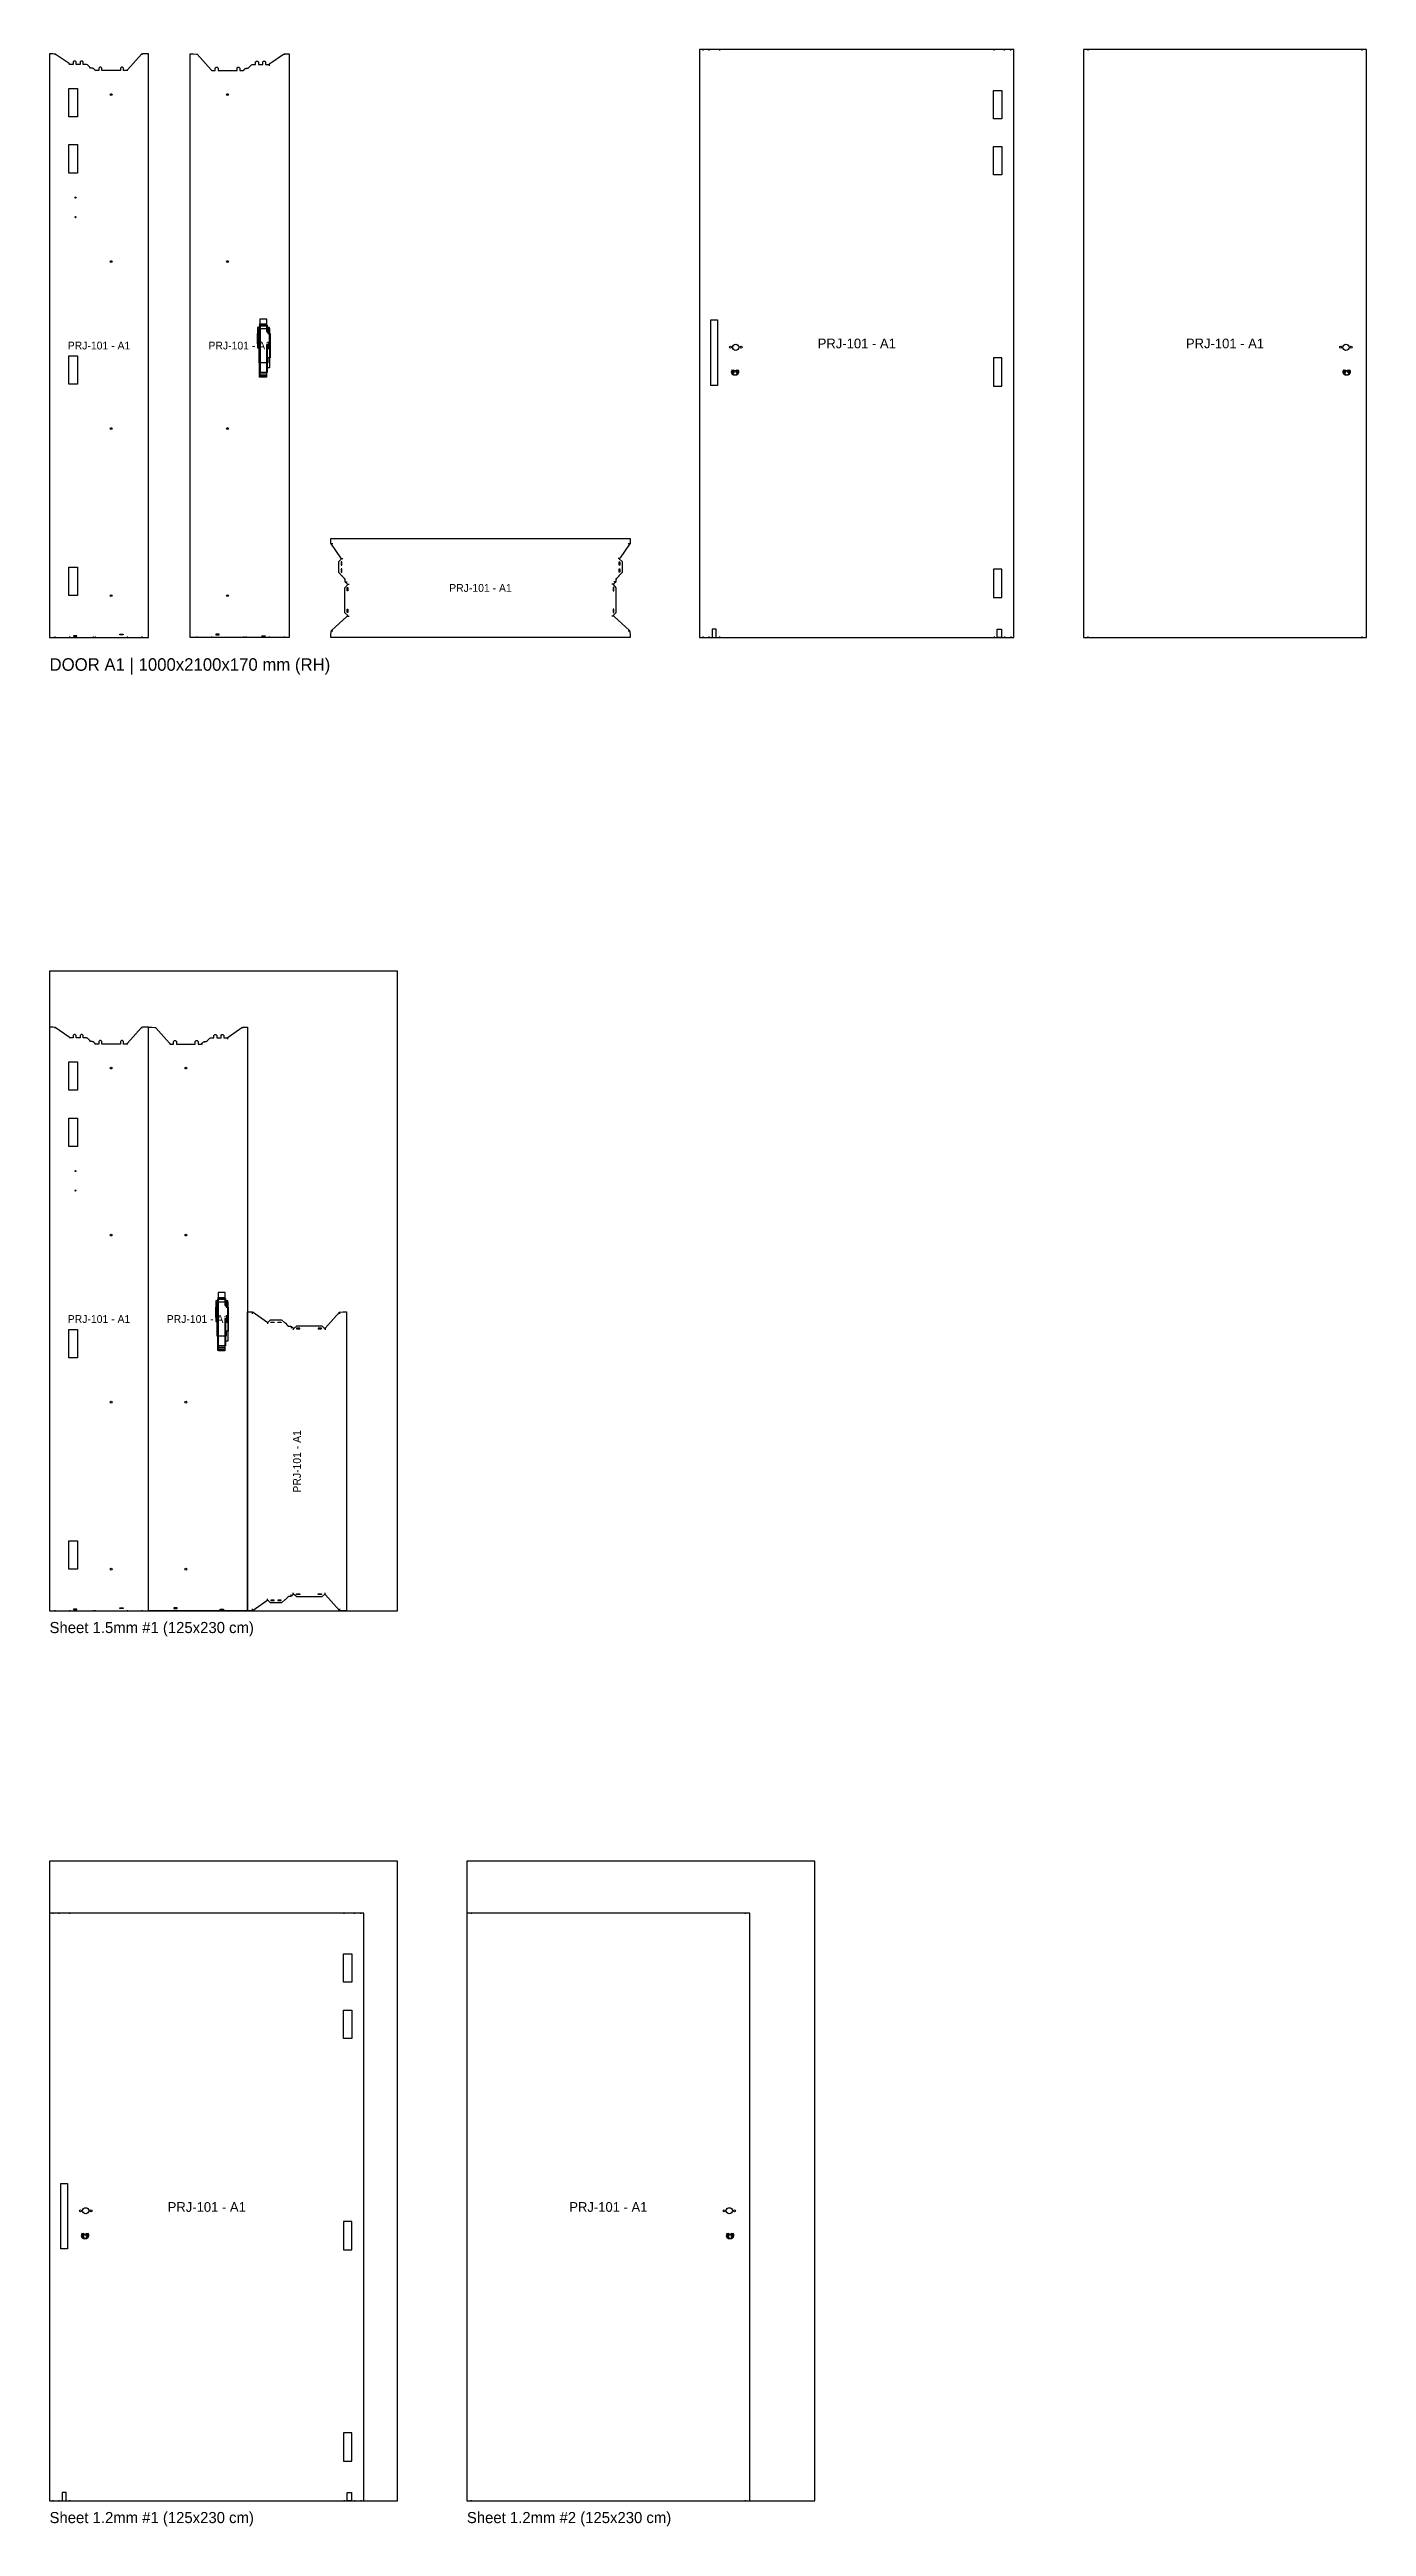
# Model space of a CAD drawing. Header units: metres. Extents: x 0 to 4733, y -6792 to 2113.
import ezdxf
from ezdxf.enums import TextEntityAlignment as Align

# ---------------------------------------------------------------- set-up
doc = ezdxf.new("R2010")
doc.units = ezdxf.units.M
for name, color, linetype in [('CUTOUTS', 3, 'Continuous'), ('HOLES', 4, 'Continuous'), ('NOTCHES', 6, 'Continuous'), ('OUTLINE', 7, 'Continuous'), ('PART_LABELS', 7, 'Continuous'), ('SHEETS_1_2', 3, 'Continuous'), ('SHEETS_1_5', 4, 'Continuous'), ('TEXT', 2, 'Continuous')]:
    doc.layers.add(name, color=color, linetype=linetype)

# ---------------------------------------------------------------- blocks, each defined once
blk = doc.blocks.new('B_A1_HINGE_POST')
at = {"layer": 'CUTOUTS'}
for points in [[(69.8, 1973.5), (100.3, 1973.5), (100.3, 1871.5), (69.8, 1871.5)], [(69.8, 1973.5), (100.3, 1973.5), (100.3, 1871.5), (69.8, 1871.5)], [(69.8, 1973.5), (100.3, 1973.5), (100.3, 1871.5), (69.8, 1871.5)], [(69.8, 1973.5), (100.3, 1973.5), (100.3, 1871.5), (69.8, 1871.5)], [(69.8, 1771.5), (100.3, 1771.5), (100.3, 1669.5), (69.8, 1669.5)], [(69.8, 1011.8), (100.3, 1011.8), (100.3, 909.8), (69.8, 909.8)], [(69.8, 252), (100.3, 252), (100.3, 150), (69.8, 150)], [(69.8, 252), (100.3, 252), (100.3, 150), (69.8, 150)], [(69.8, 252), (100.3, 252), (100.3, 150), (69.8, 150)], [(69.8, 252), (100.3, 252), (100.3, 150), (69.8, 150)], [(98.5, 6), (86.5, 6), (86.5, 4), (98.5, 4)], [(252.2, 11), (264.2, 11), (264.2, 9), (252.2, 9)]]:
    blk.add_lwpolyline(points, close=True, dxfattribs=at)
at = {"layer": 'HOLES'}
for centre, radius in [((221.6, 1951.5), 3.25), ((93.1, 1581), 2), ((93.1, 1511), 2), ((221.6, 1351), 3.25), ((221.6, 750.5), 3.25), ((221.6, 150), 3.25)]:
    blk.add_circle(centre, radius, dxfattribs=at)
at = {"layer": 'NOTCHES'}
for p, q in [((18.4, 2097.8), (18.4, 2094.8)), ((18.4, 2097.8), (18.4, 2094.8)), ((18.4, 2097.8), (18.4, 2094.8)), ((18.4, 2097.8), (18.4, 2094.8)), ((71.6, 2061.5), (71.6, 2058.5)), ((71.6, 2061.5), (71.6, 2058.5)), ((71.6, 2061.5), (71.6, 2058.5)), ((71.6, 2061.5), (71.6, 2058.5)), ((134.2, 2059.2), (134.2, 2058.2)), ((134.2, 2059.2), (134.2, 2058.2)), ((134.2, 2059.2), (134.2, 2058.2)), ((134.2, 2059.2), (134.2, 2058.2)), ((145.8, 2048.5), (145.8, 2047.5)), ((145.8, 2048.5), (145.8, 2047.5)), ((145.8, 2048.5), (145.8, 2047.5)), ((145.8, 2048.5), (145.8, 2047.5)), ((332.2, 2097.8), (332.2, 2094.8)), ((332.2, 2097.8), (332.2, 2094.8)), ((332.2, 2097.8), (332.2, 2094.8)), ((332.2, 2097.8), (332.2, 2094.8)), ((156.5, 2046.2), (156.5, 2043.2)), ((156.5, 2046.2), (156.5, 2043.2)), ((156.5, 2046.2), (156.5, 2043.2)), ((156.5, 2046.2), (156.5, 2043.2)), ((164.1, 2039.5), (164.1, 2036.5)), ((164.1, 2039.5), (164.1, 2036.5)), ((164.1, 2039.5), (164.1, 2036.5)), ((164.1, 2039.5), (164.1, 2036.5)), ((279.1, 2039.5), (279.1, 2036.5)), ((279.1, 2039.5), (279.1, 2036.5)), ((279.1, 2039.5), (279.1, 2036.5)), ((279.1, 2039.5), (279.1, 2036.5)), ((18.4, 3), (18.4, 0)), ((18.4, 3), (18.4, 0)), ((18.4, 3), (18.4, 0)), ((18.4, 3), (18.4, 0)), ((71.6, 3), (71.6, 0)), ((71.6, 3), (71.6, 0)), ((71.6, 3), (71.6, 0)), ((71.6, 3), (71.6, 0)), ((134.2, 1), (134.2, 0)), ((134.2, 1), (134.2, 0)), ((134.2, 1), (134.2, 0)), ((134.2, 1), (134.2, 0)), ((145.8, 1), (145.8, 0)), ((145.8, 1), (145.8, 0)), ((145.8, 1), (145.8, 0)), ((145.8, 1), (145.8, 0)), ((156.5, 3), (156.5, 0)), ((156.5, 3), (156.5, 0)), ((156.5, 3), (156.5, 0)), ((156.5, 3), (156.5, 0)), ((164.1, 3), (164.1, 0)), ((164.1, 3), (164.1, 0)), ((164.1, 3), (164.1, 0)), ((164.1, 3), (164.1, 0)), ((279.1, 3), (279.1, 0)), ((279.1, 3), (279.1, 0)), ((279.1, 3), (279.1, 0)), ((279.1, 3), (279.1, 0)), ((332.2, 3), (332.2, 0)), ((332.2, 3), (332.2, 0)), ((332.2, 3), (332.2, 0)), ((332.2, 3), (332.2, 0))]:
    blk.add_line(p, q, dxfattribs=at)
at = {"layer": 'OUTLINE'}
blk.add_lwpolyline([(162.5, 2041), (158, 2045.5), (154.9, 2047), (147.4, 2047), (144.3, 2050), (135.8, 2058.5), (132.6, 2060), (120.6, 2060), (120.6, 2069), (117.6, 2072), (113.6, 2072), (110.6, 2069), (110.6, 2060), (95.1, 2060), (95.1, 2069), (92.1, 2072), (88.1, 2072), (85.1, 2069), (85.1, 2060), (73.1, 2060), (70, 2063), (20, 2097), (12, 2098.5), (0, 2098.5), (0, 0), (355.7, 0), (355.7, 2098.5), (333.8, 2098.5), (330.7, 2097), (280.7, 2041), (277.5, 2038), (265.5, 2038), (265.5, 2047), (262.5, 2050), (258.5, 2050), (255.5, 2047), (255.5, 2038), (187.7, 2038), (187.7, 2047), (184.7, 2050), (180.7, 2050), (177.7, 2047), (177.7, 2038), (165.7, 2038)], close=True, dxfattribs=at)
at = {"layer": 'PART_LABELS'}
blk.add_text('PRJ-101 - A1', height=28, dxfattribs=at).set_placement((177.8, 1049.2), align=Align.MIDDLE_CENTER)
blk = doc.blocks.new('B_A1_LOCK_POST')
at = {"layer": 'CUTOUTS'}
for points in [[(274.9, 1114.5), (274.9, 1144), (250.4, 1144), (250.4, 1114.5), (241.4, 1114.5), (241.4, 1040.5), (250.4, 1040.5), (250.4, 941.5), (274.9, 941.5), (274.9, 1040.5), (284.7, 1040.5), (284.7, 1114.5)], [(249.1, 935.5), (249.1, 1120.5), (274.1, 1120.5), (274.1, 1108.4), (284.7, 1108.4), (284.7, 1051.6), (274.1, 1051.6), (274.1, 935.5)], [(276.4, 1044.5), (276.4, 952.2), (251.9, 952.2), (251.9, 1122.8), (276.4, 1122.8), (276.4, 1110.5), (284.7, 1110.5), (284.7, 1044.5)], [(103.5, 11), (91.5, 11), (91.5, 9), (103.5, 9)], [(257.2, 6), (269.2, 6), (269.2, 4), (257.2, 4)]]:
    blk.add_lwpolyline(points, close=True, dxfattribs=at)
for points in [[(274.1, 1124.1, -0.414214), (274.6, 1123.6), (274.6, 1099.9, 0.23925), (274.8, 1099.5), (284.5, 1092.4, -0.23925), (284.7, 1092), (284.7, 1055.2, -0.23925), (284.5, 1054.8), (274.8, 1047.7, 0.23925), (274.6, 1047.3), (274.6, 935.6, -0.414214), (274.1, 935.1), (252.1, 935.1, -0.414214), (251.5, 935.6), (251.5, 1047.3, 0.23925), (251.4, 1047.7), (241.7, 1054.8, -0.23925), (241.5, 1055.2), (241.5, 1092, -0.23925), (241.7, 1092.4), (251.4, 1099.5, 0.23925), (251.5, 1099.9), (251.5, 1123.6, -0.414214), (252.1, 1124.1)], [(279.6, 1005.6, 0.414214), (279.1, 1005.1), (279.1, 988.3, -0.414214), (277.8, 987), (248.3, 987, -0.414214), (247.1, 988.3), (247.1, 1109.8, -0.414214), (248.3, 1111), (277.8, 1111, -0.414214), (279.1, 1109.8), (279.1, 1092.9, 0.414214), (279.6, 1092.4), (286.7, 1092.4), (286.7, 1005.6)]]:
    blk.add_lwpolyline(points, format="xyb", close=True, dxfattribs=at)
at = {"layer": 'HOLES'}
for centre in [(134.1, 1951.5), (134.1, 1351), (134.1, 750.5), (134.1, 150)]:
    blk.add_circle(centre, 3.25, dxfattribs=at)
at = {"layer": 'NOTCHES'}
for p, q in [((23.4, 2097.8), (23.4, 2094.8)), ((23.4, 2097.8), (23.4, 2094.8)), ((23.4, 2097.8), (23.4, 2094.8)), ((23.4, 2097.8), (23.4, 2094.8)), ((209.8, 2048.5), (209.8, 2047.5)), ((209.8, 2048.5), (209.8, 2047.5)), ((209.8, 2048.5), (209.8, 2047.5)), ((209.8, 2048.5), (209.8, 2047.5)), ((221.5, 2059.2), (221.5, 2058.2)), ((221.5, 2059.2), (221.5, 2058.2)), ((221.5, 2059.2), (221.5, 2058.2)), ((221.5, 2059.2), (221.5, 2058.2)), ((284.1, 2061.5), (284.1, 2055.5)), ((284.1, 2061.5), (284.1, 2055.5)), ((284.1, 2061.5), (284.1, 2055.5)), ((284.1, 2061.5), (284.1, 2055.5)), ((337.2, 2097.8), (337.2, 2094.8)), ((337.2, 2097.8), (337.2, 2094.8)), ((337.2, 2097.8), (337.2, 2094.8)), ((337.2, 2097.8), (337.2, 2094.8)), ((76.6, 2039.5), (76.6, 2036.5)), ((76.6, 2039.5), (76.6, 2036.5)), ((76.6, 2039.5), (76.6, 2036.5)), ((76.6, 2039.5), (76.6, 2036.5)), ((191.6, 2039.5), (191.6, 2036.5)), ((191.6, 2039.5), (191.6, 2036.5)), ((191.6, 2039.5), (191.6, 2036.5)), ((191.6, 2039.5), (191.6, 2036.5)), ((199.2, 2046.2), (199.2, 2043.2)), ((199.2, 2046.2), (199.2, 2043.2)), ((199.2, 2046.2), (199.2, 2043.2)), ((199.2, 2046.2), (199.2, 2043.2)), ((23.4, 3), (23.4, 0)), ((23.4, 3), (23.4, 0)), ((23.4, 3), (23.4, 0)), ((23.4, 3), (23.4, 0)), ((76.6, 3), (76.6, 0)), ((76.6, 3), (76.6, 0)), ((76.6, 3), (76.6, 0)), ((76.6, 3), (76.6, 0)), ((191.6, 3), (191.6, 0)), ((191.6, 3), (191.6, 0)), ((191.6, 3), (191.6, 0)), ((191.6, 3), (191.6, 0)), ((199.2, 3), (199.2, 0)), ((199.2, 3), (199.2, 0)), ((199.2, 3), (199.2, 0)), ((199.2, 3), (199.2, 0)), ((209.8, 1), (209.8, 0)), ((209.8, 1), (209.8, 0)), ((209.8, 1), (209.8, 0)), ((209.8, 1), (209.8, 0)), ((221.5, 1), (221.5, 0)), ((221.5, 1), (221.5, 0)), ((221.5, 1), (221.5, 0)), ((221.5, 1), (221.5, 0)), ((284.1, 3), (284.1, 0)), ((284.1, 3), (284.1, 0)), ((284.1, 3), (284.1, 0)), ((284.1, 3), (284.1, 0)), ((337.2, 3), (337.2, 0)), ((337.2, 3), (337.2, 0)), ((337.2, 3), (337.2, 0)), ((337.2, 3), (337.2, 0))]:
    blk.add_line(p, q, dxfattribs=at)
blk.add_lwpolyline([(285.4, 1104.6), (285.4, 969.2), (280, 969.2, 0.414214), (274.1, 963.4), (274.1, 946.8), (249.8, 946.8), (249.8, 1127.1), (274.1, 1127.1), (274.1, 1110.5, 0.414214), (280, 1104.6)], format="xyb", close=True, dxfattribs=at)
at = {"layer": 'OUTLINE'}
blk.add_lwpolyline([(193.1, 2041), (197.6, 2045.5), (200.8, 2047), (208.3, 2047), (211.4, 2050), (219.9, 2058.5), (223, 2060), (235, 2060), (235, 2069), (238, 2072), (242, 2072), (245, 2069), (245, 2060), (260.5, 2060), (260.5, 2069), (263.5, 2072), (267.5, 2072), (270.5, 2069), (270.5, 2060), (282.5, 2060), (285.7, 2063), (335.7, 2097), (338.8, 2098.5), (355.7, 2098.5), (355.7, 0), (0, 0), (0, 2098.5), (12, 2098.5), (25, 2097), (75, 2041), (78.1, 2038), (90.1, 2038), (90.1, 2047), (93.1, 2050), (97.1, 2050), (100.1, 2047), (100.1, 2038), (168, 2038), (168, 2047), (171, 2050), (175, 2050), (178, 2047), (178, 2038), (190, 2038)], close=True, dxfattribs=at)
at = {"layer": 'PART_LABELS'}
blk.add_text('PRJ-101 - A1', height=28, dxfattribs=at).set_placement((177.8, 1049.2), align=Align.MIDDLE_CENTER)
blk = doc.blocks.new('B_A1_HEADER')
at = {"layer": 'NOTCHES'}
for p, q in [((0.7, 337.2), (6.7, 337.2)), ((37, 284.1), (43, 284.1)), ((1038, 284.1), (1032, 284.1)), ((1068.2, 337.2), (1074.2, 337.2)), ((39.2, 221.5), (41.2, 221.5)), ((50, 209.8), (52, 209.8)), ((52.2, 199.2), (58.2, 199.2)), ((59, 191.6), (65, 191.6)), ((1016, 191.6), (1010, 191.6)), ((1022.7, 199.2), (1016.7, 199.2)), ((1025, 209.8), (1023, 209.8)), ((1035.7, 221.5), (1033.7, 221.5)), ((0.7, 23.4), (6.7, 23.4)), ((59, 76.6), (65, 76.6)), ((1016, 76.6), (1010, 76.6)), ((1068.2, 23.4), (1074.2, 23.4))]:
    blk.add_line(p, q, dxfattribs=at)
for points in [[(38.7, 259.5), (38.7, 271.5), (36.7, 271.5), (36.7, 259.5)], [(1036.2, 259.5), (1036.2, 271.5), (1038.2, 271.5), (1038.2, 259.5)], [(38.7, 234), (38.7, 246), (36.7, 246), (36.7, 234)], [(58.7, 167), (58.7, 179), (60.7, 179), (60.7, 167)], [(1016.2, 167), (1016.2, 179), (1014.2, 179), (1014.2, 167)], [(1036.2, 234), (1036.2, 246), (1038.2, 246), (1038.2, 234)], [(58.7, 89.1), (58.7, 101.1), (60.7, 101.1), (60.7, 89.1)], [(1016.2, 89.1), (1016.2, 101.1), (1014.2, 101.1), (1014.2, 89.1)]]:
    blk.add_lwpolyline(points, close=True, dxfattribs=at)
at = {"layer": 'OUTLINE'}
blk.add_lwpolyline([(0, 355.7), (1075, 355.7), (1075, 338.8), (1073.5, 335.7), (1039.5, 285.7), (1036.5, 282.5), (1046.5, 272.5), (1046.5, 233), (1036.5, 223), (1035, 219.9), (1026.5, 211.4), (1023.5, 208.3), (1023.5, 200.8), (1022, 197.6), (1017.5, 193.1), (1014.5, 190), (1024.5, 178.1), (1024.5, 88.1), (1014.5, 78.1), (1017.5, 75), (1073.5, 25), (1075, 12), (1075, 0), (0, 0), (0, 12), (1.5, 25), (57.5, 75), (60.5, 78.1), (50.5, 88.1), (50.5, 178.1), (60.5, 190), (57.5, 193.1), (53, 197.6), (51.5, 200.8), (51.5, 208.3), (48.5, 211.4), (40, 219.9), (38.5, 223), (28.5, 233), (28.5, 272.5), (38.5, 282.5), (35.5, 285.7), (1.5, 335.7), (0, 338.8)], close=True, dxfattribs=at)
at = {"layer": 'PART_LABELS'}
blk.add_text('PRJ-101 - A1', height=28, dxfattribs=at).set_placement((537.5, 177.8), align=Align.MIDDLE_CENTER)
blk = doc.blocks.new('B_A1_LEAF1')
at = {"layer": 'CUTOUTS'}
for points in [[(1056.9, 1966.5), (1086.4, 1966.5), (1086.4, 1864.5), (1056.9, 1864.5)], [(1056.9, 1764.5), (1086.4, 1764.5), (1086.4, 1662.5), (1056.9, 1662.5)], [(1086.4, 1004.7), (1056.9, 1004.7), (1056.9, 902.7), (1086.4, 902.7)], [(1086.4, 245), (1056.9, 245), (1056.9, 143), (1086.4, 143)], [(1084.9, 0), (1069.9, 0), (1069.9, 30), (1084.9, 30)]]:
    blk.add_lwpolyline(points, close=True, dxfattribs=at)
at = {"layer": 'HOLES'}
for centre, radius in [((111, 1043), 3.5), ((130, 1043), 11), ((149, 1043), 3.5)]:
    blk.add_circle(centre, radius, dxfattribs=at)
at = {"layer": 'NOTCHES'}
for p, q in [((11.7, 2113.5), (11.7, 2110.5)), ((33.8, 2113.5), (33.8, 2110.5)), ((71.3, 2113.5), (71.3, 2110.5)), ((1058.7, 2110.5), (1058.7, 2113.5)), ((1096.2, 2110.5), (1096.2, 2113.5)), ((1118.2, 2110.5), (1118.2, 2113.5)), ((11.7, 3), (11.7, 0)), ((33.8, 3), (33.8, 0)), ((71.3, 3), (71.3, 0)), ((1058.7, 3), (1058.7, 0)), ((1096.2, 3), (1096.2, 0)), ((1118.2, 3), (1118.2, 0)), ((45, 0), (45, 0)), ((60, 0), (60, 0))]:
    blk.add_line(p, q, dxfattribs=at)
at = {"layer": 'OUTLINE'}
for points in [[(1129.9, 2113.5), (0, 2113.5), (0, 0), (1129.9, 0)], [(40.1, 1141.1), (64.6, 1141.1), (64.6, 905.8), (40.1, 905.8)], [(45, 0), (60, 0), (60, 30), (45, 30)]]:
    blk.add_lwpolyline(points, close=True, dxfattribs=at)
for points in [[(132.5, 962.4), (132.5, 950.9, 1), (117.5, 950.9), (117.5, 962.4, 2.539565)], [(137.5, 962.4), (137.5, 950.9, 1), (122.5, 950.9), (122.5, 962.4, 2.539565)]]:
    blk.add_lwpolyline(points, format="xyb", close=True, dxfattribs=at)
at = {"layer": 'PART_LABELS'}
blk.add_text('PRJ-101 - A1', height=35, dxfattribs=at).set_placement((565, 1056.7), align=Align.MIDDLE_CENTER)
blk = doc.blocks.new('B_A1_LEAF2')
at = {"layer": 'HOLES'}
for centre, radius in [((924.2, 1043), 3.5), ((943.2, 1043), 11), ((962.2, 1043), 3.5)]:
    blk.add_circle(centre, radius, dxfattribs=at)
at = {"layer": 'NOTCHES'}
for p, q in [((16.7, 2110.5), (16.7, 2113.5)), ((1000.1, 2113.5), (1000.1, 2110.5)), ((16.7, 0), (16.7, 3)), ((1000.1, 3), (1000.1, 0))]:
    blk.add_line(p, q, dxfattribs=at)
at = {"layer": 'OUTLINE'}
blk.add_lwpolyline([(1016.8, 2113.5), (0, 2113.5), (0, 0), (1016.8, 0)], close=True, dxfattribs=at)
for points in [[(950.7, 962.4), (950.7, 950.9, 1), (935.7, 950.9), (935.7, 962.4, 2.539565)], [(955.8, 962.4), (955.8, 950.9, 1), (940.8, 950.9), (940.8, 962.4, 2.539565)]]:
    blk.add_lwpolyline(points, format="xyb", close=True, dxfattribs=at)
at = {"layer": 'PART_LABELS'}
blk.add_text('PRJ-101 - A1', height=35, dxfattribs=at).set_placement((508.4, 1056.7), align=Align.MIDDLE_CENTER)

msp = doc.modelspace()

# ---------------------------------------------------------------- linework, layer by layer
at = {"layer": 'SHEETS_1_2'}
for points in [[(0, -6700), (1250, -6700), (1250, -4400), (0, -4400)], [(1500, -6700), (2750, -6700), (2750, -4400), (1500, -4400)]]:
    msp.add_lwpolyline(points, close=True, dxfattribs=at)
at = {"layer": 'SHEETS_1_5'}
msp.add_lwpolyline([(0, -3500), (1250, -3500), (1250, -1200), (0, -1200)], close=True, dxfattribs=at)

# ---------------------------------------------------------------- block references
for name, p in [('B_A1_HINGE_POST', (0, 0)), ('B_A1_LOCK_POST', (505.7, 0)), ('B_A1_LEAF1', (2336.3, 0)), ('B_A1_LEAF2', (3716.3, 0)), ('B_A1_HEADER', (1011.3, 0)), ('B_A1_HINGE_POST', (0, -3500)), ('B_A1_LOCK_POST', (355.7, -3500)), ('B_A1_LEAF1', (0, -6700)), ('B_A1_LEAF2', (1500, -6700))]:
    msp.add_blockref(name, p)
at = {"rotation": 90}
msp.add_blockref('B_A1_HEADER', (1067, -3500), dxfattribs=at)

# ---------------------------------------------------------------- texts
at = {"layer": 'TEXT'}
for s, height, p in [('DOOR A1 | 1000x2100x170 mm (RH)', 45, (0, -120)), ('Sheet 1.5mm #1 (125x230 cm)', 40, (0, -3580)), ('Sheet 1.2mm #1 (125x230 cm)', 40, (0, -6780)), ('Sheet 1.2mm #2 (125x230 cm)', 40, (1500, -6780))]:
    msp.add_text(s, height=height, dxfattribs=at).set_placement(p)

doc.saveas('drawing.dxf')
